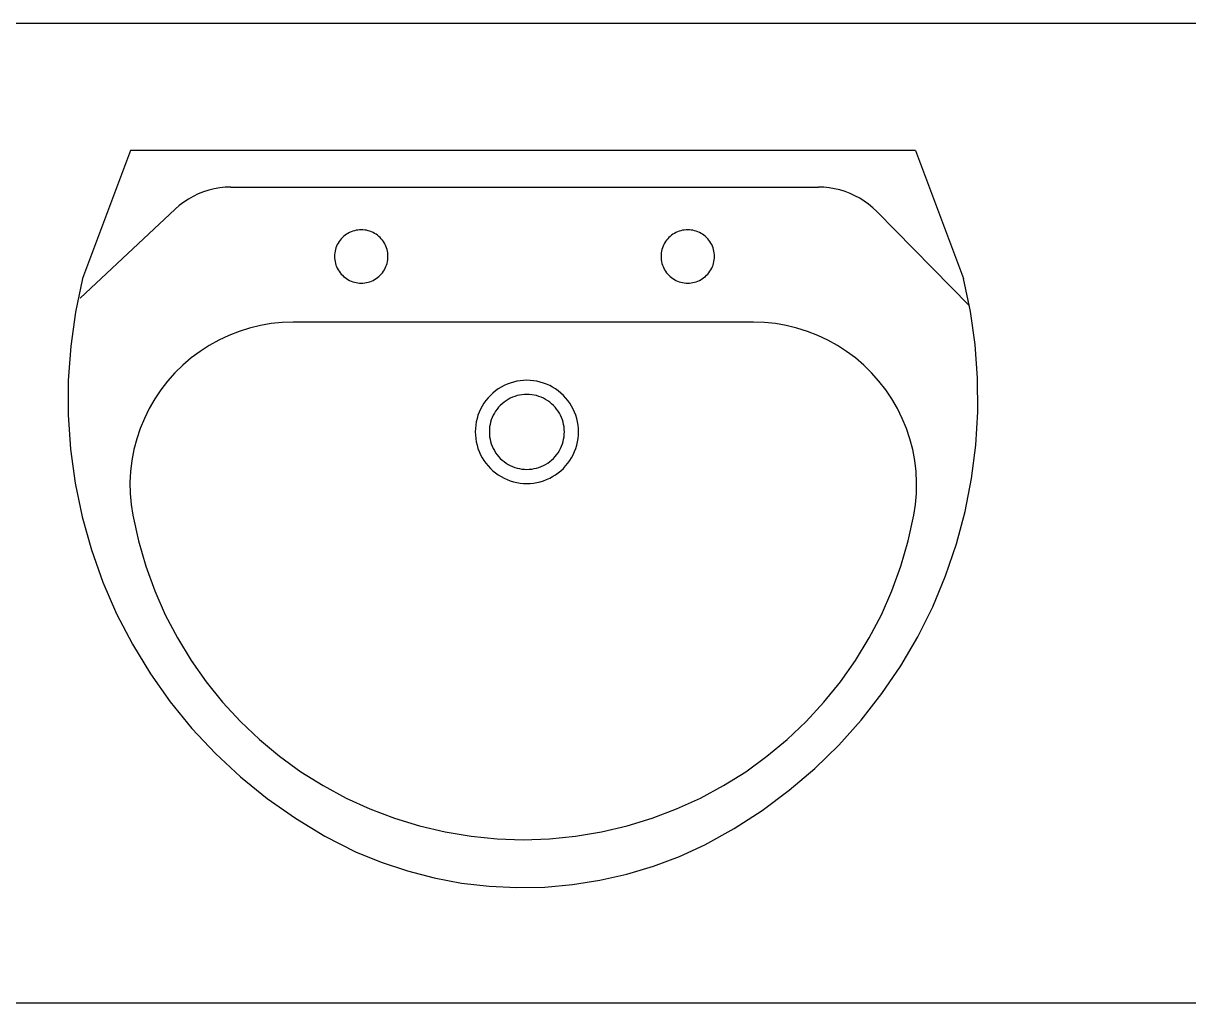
# Model space of a CAD drawing. Extents: x -81148 to 10972, y -53931 to 52487.
# Drawn here: x -26682 to -25968, y 15914 to 16514 of the extents above; entities that cross this region are included whole.
import ezdxf

# ---------------------------------------------------------------- set-up
doc = ezdxf.new("R2010")
doc.units = 0
doc.layers.get('0').update_dxf_attribs({"linetype": 'CONTINUOUS'})

msp = doc.modelspace()

# ---------------------------------------------------------------- linework, layer by layer
for p, q in [((-27807.91, 16513.56), (-25076.81, 16513.56)), ((-26616.48, 16435.72), (-26645.93, 16357.18)), ((-26613.59, 16435.72), (-26616.48, 16435.72)), ((-26136.79, 16435.72), (-26613.59, 16435.72)), ((-26135.74, 16435.72), (-26136.79, 16435.72)), ((-26135.74, 16435.72), (-26106.29, 16357.18)), ((-26565.24, 16412.13), (-26568.57, 16411.32)), ((-26561.87, 16412.72), (-26565.24, 16412.13)), ((-26558.46, 16413.07), (-26561.87, 16412.72)), ((-26555.04, 16413.19), (-26558.46, 16413.07)), ((-26555.04, 16413.19), (-26195.07, 16413.19)), ((-26191.77, 16413.08), (-26195.07, 16413.19)), ((-26188.48, 16412.75), (-26191.77, 16413.08)), ((-26185.22, 16412.21), (-26188.48, 16412.75)), ((-26182, 16411.45), (-26185.22, 16412.21)), ((-26178.85, 16410.48), (-26182, 16411.45)), ((-26581.09, 16405.86), (-26583.95, 16403.98)), ((-26578.11, 16407.55), (-26581.09, 16405.86)), ((-26575.02, 16409.02), (-26578.11, 16407.55)), ((-26571.83, 16410.28), (-26575.02, 16409.02)), ((-26568.57, 16411.32), (-26571.83, 16410.28)), ((-26175.76, 16409.31), (-26178.85, 16410.48)), ((-26172.75, 16407.93), (-26175.76, 16409.31)), ((-26169.85, 16406.36), (-26172.75, 16407.93)), ((-26167.05, 16404.6), (-26169.85, 16406.36)), ((-26164.38, 16402.66), (-26167.05, 16404.6)), ((-26589.25, 16399.65), (-26647.3, 16345.17)), ((-26586.67, 16401.9), (-26589.25, 16399.65)), ((-26583.95, 16403.98), (-26586.67, 16401.9)), ((-26161.84, 16400.55), (-26164.38, 16402.66)), ((-26159.44, 16398.27), (-26161.84, 16400.55)), ((-26159.44, 16398.27), (-26102.6, 16340.54)), ((-26485.96, 16383.01), (-26486.75, 16382.28)), ((-26485.14, 16383.69), (-26485.96, 16383.01)), ((-26484.27, 16384.31), (-26485.14, 16383.69)), ((-26483.36, 16384.87), (-26484.27, 16384.31)), ((-26482.42, 16385.38), (-26483.36, 16384.87)), ((-26481.44, 16385.82), (-26482.42, 16385.38)), ((-26480.44, 16386.19), (-26481.44, 16385.82)), ((-26479.42, 16386.51), (-26480.44, 16386.19)), ((-26478.38, 16386.75), (-26479.42, 16386.51)), ((-26477.32, 16386.92), (-26478.38, 16386.75)), ((-26476.26, 16387.03), (-26477.32, 16386.92)), ((-26475.19, 16387.06), (-26476.26, 16387.03)), ((-26474.12, 16387.03), (-26475.19, 16387.06)), ((-26473.06, 16386.92), (-26474.12, 16387.03)), ((-26472, 16386.75), (-26473.06, 16386.92)), ((-26470.96, 16386.51), (-26472, 16386.75)), ((-26469.94, 16386.19), (-26470.96, 16386.51)), ((-26468.94, 16385.82), (-26469.94, 16386.19)), ((-26467.96, 16385.38), (-26468.94, 16385.82)), ((-26467.02, 16384.87), (-26467.96, 16385.38)), ((-26466.11, 16384.31), (-26467.02, 16384.87)), ((-26465.24, 16383.69), (-26466.11, 16384.31)), ((-26464.42, 16383.01), (-26465.24, 16383.69)), ((-26463.64, 16382.28), (-26464.42, 16383.01)), ((-26285.96, 16383.01), (-26286.75, 16382.28)), ((-26285.14, 16383.69), (-26285.96, 16383.01)), ((-26284.27, 16384.31), (-26285.14, 16383.69)), ((-26283.36, 16384.87), (-26284.27, 16384.31)), ((-26282.42, 16385.38), (-26283.36, 16384.87)), ((-26281.44, 16385.82), (-26282.42, 16385.38)), ((-26280.44, 16386.19), (-26281.44, 16385.82)), ((-26279.42, 16386.51), (-26280.44, 16386.19)), ((-26278.38, 16386.75), (-26279.42, 16386.51)), ((-26277.32, 16386.92), (-26278.38, 16386.75)), ((-26276.26, 16387.03), (-26277.32, 16386.92)), ((-26275.19, 16387.06), (-26276.26, 16387.03)), ((-26274.12, 16387.03), (-26275.19, 16387.06)), ((-26273.06, 16386.92), (-26274.12, 16387.03)), ((-26272, 16386.75), (-26273.06, 16386.92)), ((-26270.96, 16386.51), (-26272, 16386.75)), ((-26269.94, 16386.19), (-26270.96, 16386.51)), ((-26268.94, 16385.82), (-26269.94, 16386.19)), ((-26267.96, 16385.38), (-26268.94, 16385.82)), ((-26267.02, 16384.87), (-26267.96, 16385.38)), ((-26266.11, 16384.31), (-26267.02, 16384.87)), ((-26265.24, 16383.69), (-26266.11, 16384.31)), ((-26264.42, 16383.01), (-26265.24, 16383.69)), ((-26263.64, 16382.28), (-26264.42, 16383.01)), ((-26490.66, 16375.97), (-26490.97, 16374.95)), ((-26490.29, 16376.97), (-26490.66, 16375.97)), ((-26489.85, 16377.95), (-26490.29, 16376.97)), ((-26489.34, 16378.89), (-26489.85, 16377.95)), ((-26488.78, 16379.8), (-26489.34, 16378.89)), ((-26488.15, 16380.67), (-26488.78, 16379.8)), ((-26487.48, 16381.5), (-26488.15, 16380.67)), ((-26486.75, 16382.28), (-26487.48, 16381.5)), ((-26462.91, 16381.5), (-26463.64, 16382.28)), ((-26462.23, 16380.67), (-26462.91, 16381.5)), ((-26461.6, 16379.8), (-26462.23, 16380.67)), ((-26461.04, 16378.89), (-26461.6, 16379.8)), ((-26460.54, 16377.95), (-26461.04, 16378.89)), ((-26460.09, 16376.97), (-26460.54, 16377.95)), ((-26459.72, 16375.97), (-26460.09, 16376.97)), ((-26459.41, 16374.95), (-26459.72, 16375.97)), ((-26290.66, 16375.97), (-26290.97, 16374.95)), ((-26290.29, 16376.97), (-26290.66, 16375.97)), ((-26289.85, 16377.95), (-26290.29, 16376.97)), ((-26289.34, 16378.89), (-26289.85, 16377.95)), ((-26288.78, 16379.8), (-26289.34, 16378.89)), ((-26288.15, 16380.67), (-26288.78, 16379.8)), ((-26287.48, 16381.5), (-26288.15, 16380.67)), ((-26286.75, 16382.28), (-26287.48, 16381.5)), ((-26262.91, 16381.5), (-26263.64, 16382.28)), ((-26262.23, 16380.67), (-26262.91, 16381.5)), ((-26261.6, 16379.8), (-26262.23, 16380.67)), ((-26261.04, 16378.89), (-26261.6, 16379.8)), ((-26260.54, 16377.95), (-26261.04, 16378.89)), ((-26260.09, 16376.97), (-26260.54, 16377.95)), ((-26259.72, 16375.97), (-26260.09, 16376.97)), ((-26259.41, 16374.95), (-26259.72, 16375.97)), ((-26491.5, 16371.79), (-26491.53, 16370.72)), ((-26491.53, 16370.72), (-26491.5, 16369.65)), ((-26491.39, 16372.85), (-26491.5, 16371.79)), ((-26491.5, 16369.65), (-26491.39, 16368.59)), ((-26491.22, 16373.91), (-26491.39, 16372.85)), ((-26491.39, 16368.59), (-26491.22, 16367.53)), ((-26490.97, 16374.95), (-26491.22, 16373.91)), ((-26459.17, 16373.91), (-26459.41, 16374.95)), ((-26458.99, 16372.85), (-26459.17, 16373.91)), ((-26459.17, 16367.53), (-26458.99, 16368.59)), ((-26458.89, 16371.79), (-26458.99, 16372.85)), ((-26458.99, 16368.59), (-26458.89, 16369.65)), ((-26458.85, 16370.72), (-26458.89, 16371.79)), ((-26458.89, 16369.65), (-26458.85, 16370.72)), ((-26291.5, 16371.79), (-26291.53, 16370.72)), ((-26291.53, 16370.72), (-26291.5, 16369.65)), ((-26291.39, 16372.85), (-26291.5, 16371.79)), ((-26291.5, 16369.65), (-26291.39, 16368.59)), ((-26291.22, 16373.91), (-26291.39, 16372.85)), ((-26291.39, 16368.59), (-26291.22, 16367.53)), ((-26290.97, 16374.95), (-26291.22, 16373.91)), ((-26259.17, 16373.91), (-26259.41, 16374.95)), ((-26258.99, 16372.85), (-26259.17, 16373.91)), ((-26259.17, 16367.53), (-26258.99, 16368.59)), ((-26258.89, 16371.79), (-26258.99, 16372.85)), ((-26258.99, 16368.59), (-26258.89, 16369.65)), ((-26258.85, 16370.72), (-26258.89, 16371.79)), ((-26258.89, 16369.65), (-26258.85, 16370.72)), ((-26491.22, 16367.53), (-26490.97, 16366.49)), ((-26490.97, 16366.49), (-26490.66, 16365.47)), ((-26490.66, 16365.47), (-26490.29, 16364.47)), ((-26490.29, 16364.47), (-26489.85, 16363.5)), ((-26489.85, 16363.5), (-26489.34, 16362.55)), ((-26489.34, 16362.55), (-26488.78, 16361.64)), ((-26488.78, 16361.64), (-26488.15, 16360.77)), ((-26462.23, 16360.77), (-26461.6, 16361.64)), ((-26461.6, 16361.64), (-26461.04, 16362.55)), ((-26461.04, 16362.55), (-26460.54, 16363.5)), ((-26460.54, 16363.5), (-26460.09, 16364.47)), ((-26460.09, 16364.47), (-26459.72, 16365.47)), ((-26459.72, 16365.47), (-26459.41, 16366.49)), ((-26459.41, 16366.49), (-26459.17, 16367.53)), ((-26291.22, 16367.53), (-26290.97, 16366.49)), ((-26290.97, 16366.49), (-26290.66, 16365.47)), ((-26290.66, 16365.47), (-26290.29, 16364.47)), ((-26290.29, 16364.47), (-26289.85, 16363.5)), ((-26289.85, 16363.5), (-26289.34, 16362.55)), ((-26289.34, 16362.55), (-26288.78, 16361.64)), ((-26288.78, 16361.64), (-26288.15, 16360.77)), ((-26262.23, 16360.77), (-26261.6, 16361.64)), ((-26261.6, 16361.64), (-26261.04, 16362.55)), ((-26261.04, 16362.55), (-26260.54, 16363.5)), ((-26260.54, 16363.5), (-26260.09, 16364.47)), ((-26260.09, 16364.47), (-26259.72, 16365.47)), ((-26259.72, 16365.47), (-26259.41, 16366.49)), ((-26259.41, 16366.49), (-26259.17, 16367.53)), ((-26645.93, 16357.18), (-26650.25, 16336.58)), ((-26488.15, 16360.77), (-26487.48, 16359.95)), ((-26487.48, 16359.95), (-26486.75, 16359.17)), ((-26486.75, 16359.17), (-26485.96, 16358.44)), ((-26485.96, 16358.44), (-26485.14, 16357.76)), ((-26485.14, 16357.76), (-26484.27, 16357.14)), ((-26484.27, 16357.14), (-26483.36, 16356.57)), ((-26483.36, 16356.57), (-26482.42, 16356.07)), ((-26482.42, 16356.07), (-26481.44, 16355.63)), ((-26481.44, 16355.63), (-26480.44, 16355.25)), ((-26480.44, 16355.25), (-26479.42, 16354.94)), ((-26479.42, 16354.94), (-26478.38, 16354.7)), ((-26478.38, 16354.7), (-26477.32, 16354.52)), ((-26477.32, 16354.52), (-26476.26, 16354.42)), ((-26476.26, 16354.42), (-26475.19, 16354.38)), ((-26475.19, 16354.38), (-26474.12, 16354.42)), ((-26474.12, 16354.42), (-26473.06, 16354.52)), ((-26473.06, 16354.52), (-26472, 16354.7)), ((-26472, 16354.7), (-26470.96, 16354.94)), ((-26470.96, 16354.94), (-26469.94, 16355.25)), ((-26469.94, 16355.25), (-26468.94, 16355.63)), ((-26468.94, 16355.63), (-26467.96, 16356.07)), ((-26467.96, 16356.07), (-26467.02, 16356.57)), ((-26467.02, 16356.57), (-26466.11, 16357.14)), ((-26466.11, 16357.14), (-26465.24, 16357.76)), ((-26465.24, 16357.76), (-26464.42, 16358.44)), ((-26464.42, 16358.44), (-26463.64, 16359.17)), ((-26463.64, 16359.17), (-26462.91, 16359.95)), ((-26462.91, 16359.95), (-26462.23, 16360.77)), ((-26288.15, 16360.77), (-26287.48, 16359.95)), ((-26287.48, 16359.95), (-26286.75, 16359.17)), ((-26286.75, 16359.17), (-26285.96, 16358.44)), ((-26285.96, 16358.44), (-26285.14, 16357.76)), ((-26285.14, 16357.76), (-26284.27, 16357.14)), ((-26284.27, 16357.14), (-26283.36, 16356.57)), ((-26283.36, 16356.57), (-26282.42, 16356.07)), ((-26282.42, 16356.07), (-26281.44, 16355.63)), ((-26281.44, 16355.63), (-26280.44, 16355.25)), ((-26280.44, 16355.25), (-26279.42, 16354.94)), ((-26279.42, 16354.94), (-26278.38, 16354.7)), ((-26278.38, 16354.7), (-26277.32, 16354.52)), ((-26277.32, 16354.52), (-26276.26, 16354.42)), ((-26276.26, 16354.42), (-26275.19, 16354.38)), ((-26275.19, 16354.38), (-26274.12, 16354.42)), ((-26274.12, 16354.42), (-26273.06, 16354.52)), ((-26273.06, 16354.52), (-26272, 16354.7)), ((-26272, 16354.7), (-26270.96, 16354.94)), ((-26270.96, 16354.94), (-26269.94, 16355.25)), ((-26269.94, 16355.25), (-26268.94, 16355.63)), ((-26268.94, 16355.63), (-26267.96, 16356.07)), ((-26267.96, 16356.07), (-26267.02, 16356.57)), ((-26267.02, 16356.57), (-26266.11, 16357.14)), ((-26266.11, 16357.14), (-26265.24, 16357.76)), ((-26265.24, 16357.76), (-26264.42, 16358.44)), ((-26264.42, 16358.44), (-26263.64, 16359.17)), ((-26263.64, 16359.17), (-26262.91, 16359.95)), ((-26262.91, 16359.95), (-26262.23, 16360.77)), ((-26102.04, 16337.06), (-26106.29, 16357.18)), ((-26650.25, 16336.58), (-26653.16, 16315.73)), ((-26099.15, 16316.69), (-26102.04, 16337.06)), ((-26543.54, 16326.85), (-26549.98, 16324.83)), ((-26536.98, 16328.43), (-26543.54, 16326.85)), ((-26530.32, 16329.56), (-26536.98, 16328.43)), ((-26523.61, 16330.25), (-26530.32, 16329.56)), ((-26516.86, 16330.47), (-26523.61, 16330.25)), ((-26234.97, 16330.47), (-26516.86, 16330.47)), ((-26228.22, 16330.25), (-26234.97, 16330.47)), ((-26221.51, 16329.56), (-26228.22, 16330.25)), ((-26214.86, 16328.43), (-26221.51, 16329.56)), ((-26208.29, 16326.85), (-26214.86, 16328.43)), ((-26201.85, 16324.83), (-26208.29, 16326.85)), ((-26562.38, 16319.52), (-26568.28, 16316.24)), ((-26556.27, 16322.38), (-26562.38, 16319.52)), ((-26549.98, 16324.83), (-26556.27, 16322.38)), ((-26195.56, 16322.38), (-26201.85, 16324.83)), ((-26189.45, 16319.52), (-26195.56, 16322.38)), ((-26183.55, 16316.24), (-26189.45, 16319.52)), ((-26653.16, 16315.73), (-26654.63, 16294.73)), ((-26573.95, 16312.58), (-26579.36, 16308.54)), ((-26568.28, 16316.24), (-26573.95, 16312.58)), ((-26177.88, 16312.58), (-26183.55, 16316.24)), ((-26172.48, 16308.54), (-26177.88, 16312.58)), ((-26097.64, 16296.17), (-26099.15, 16316.69)), ((-26579.36, 16308.54), (-26584.48, 16304.15)), ((-26167.35, 16304.15), (-26172.48, 16308.54)), ((-26589.3, 16299.42), (-26593.78, 16294.38)), ((-26584.48, 16304.15), (-26589.3, 16299.42)), ((-26162.54, 16299.42), (-26167.35, 16304.15)), ((-26158.05, 16294.38), (-26162.54, 16299.42)), ((-26654.63, 16294.73), (-26654.66, 16273.68)), ((-26593.78, 16294.38), (-26597.92, 16289.04)), ((-26389.56, 16290.63), (-26391.31, 16289.54)), ((-26387.73, 16291.61), (-26389.56, 16290.63)), ((-26385.85, 16292.46), (-26387.73, 16291.61)), ((-26383.91, 16293.19), (-26385.85, 16292.46)), ((-26381.93, 16293.79), (-26383.91, 16293.19)), ((-26379.92, 16294.26), (-26381.93, 16293.79)), ((-26377.88, 16294.6), (-26379.92, 16294.26)), ((-26375.82, 16294.8), (-26377.88, 16294.6)), ((-26373.75, 16294.87), (-26375.82, 16294.8)), ((-26371.68, 16294.8), (-26373.75, 16294.87)), ((-26369.63, 16294.6), (-26371.68, 16294.8)), ((-26367.59, 16294.26), (-26369.63, 16294.6)), ((-26365.57, 16293.79), (-26367.59, 16294.26)), ((-26363.59, 16293.19), (-26365.57, 16293.79)), ((-26361.66, 16292.46), (-26363.59, 16293.19)), ((-26359.77, 16291.61), (-26361.66, 16292.46)), ((-26357.95, 16290.63), (-26359.77, 16291.61)), ((-26356.19, 16289.54), (-26357.95, 16290.63)), ((-26153.92, 16289.04), (-26158.05, 16294.38)), ((-26097.5, 16275.6), (-26097.64, 16296.17)), ((-26601.68, 16283.44), (-26605.06, 16277.6)), ((-26597.92, 16289.04), (-26601.68, 16283.44)), ((-26397.52, 16284.1), (-26398.83, 16282.5)), ((-26396.1, 16285.61), (-26397.52, 16284.1)), ((-26394.59, 16287.02), (-26396.1, 16285.61)), ((-26392.99, 16288.34), (-26394.59, 16287.02)), ((-26391.31, 16289.54), (-26392.99, 16288.34)), ((-26385.24, 16283.15), (-26386.52, 16282.36)), ((-26383.91, 16283.86), (-26385.24, 16283.15)), ((-26382.54, 16284.48), (-26383.91, 16283.86)), ((-26381.14, 16285.01), (-26382.54, 16284.48)), ((-26379.7, 16285.45), (-26381.14, 16285.01)), ((-26378.23, 16285.79), (-26379.7, 16285.45)), ((-26376.75, 16286.04), (-26378.23, 16285.79)), ((-26375.25, 16286.18), (-26376.75, 16286.04)), ((-26373.75, 16286.23), (-26375.25, 16286.18)), ((-26372.25, 16286.18), (-26373.75, 16286.23)), ((-26370.75, 16286.04), (-26372.25, 16286.18)), ((-26369.27, 16285.79), (-26370.75, 16286.04)), ((-26367.81, 16285.45), (-26369.27, 16285.79)), ((-26366.37, 16285.01), (-26367.81, 16285.45)), ((-26364.96, 16284.48), (-26366.37, 16285.01)), ((-26363.59, 16283.86), (-26364.96, 16284.48)), ((-26362.26, 16283.15), (-26363.59, 16283.86)), ((-26360.99, 16282.36), (-26362.26, 16283.15)), ((-26354.51, 16288.34), (-26356.19, 16289.54)), ((-26352.91, 16287.02), (-26354.51, 16288.34)), ((-26351.4, 16285.61), (-26352.91, 16287.02)), ((-26349.99, 16284.1), (-26351.4, 16285.61)), ((-26348.67, 16282.5), (-26349.99, 16284.1)), ((-26150.15, 16283.44), (-26153.92, 16289.04)), ((-26146.77, 16277.6), (-26150.15, 16283.44)), ((-26605.06, 16277.6), (-26608.04, 16271.54)), ((-26402.1, 16277.24), (-26402.96, 16275.35)), ((-26401.13, 16279.06), (-26402.1, 16277.24)), ((-26400.03, 16280.82), (-26401.13, 16279.06)), ((-26398.83, 16282.5), (-26400.03, 16280.82)), ((-26392.86, 16276.02), (-26393.65, 16274.75)), ((-26391.98, 16277.24), (-26392.86, 16276.02)), ((-26391.03, 16278.41), (-26391.98, 16277.24)), ((-26390, 16279.5), (-26391.03, 16278.41)), ((-26388.9, 16280.53), (-26390, 16279.5)), ((-26387.74, 16281.48), (-26388.9, 16280.53)), ((-26386.52, 16282.36), (-26387.74, 16281.48)), ((-26359.77, 16281.48), (-26360.99, 16282.36)), ((-26358.6, 16280.53), (-26359.77, 16281.48)), ((-26357.51, 16279.5), (-26358.6, 16280.53)), ((-26356.48, 16278.41), (-26357.51, 16279.5)), ((-26355.52, 16277.24), (-26356.48, 16278.41)), ((-26354.65, 16276.02), (-26355.52, 16277.24)), ((-26353.85, 16274.75), (-26354.65, 16276.02)), ((-26347.47, 16280.82), (-26348.67, 16282.5)), ((-26346.38, 16279.06), (-26347.47, 16280.82)), ((-26345.4, 16277.24), (-26346.38, 16279.06)), ((-26344.55, 16275.35), (-26345.4, 16277.24)), ((-26143.79, 16271.54), (-26146.77, 16277.6)), ((-26654.66, 16273.68), (-26653.25, 16252.68)), ((-26608.04, 16271.54), (-26610.6, 16265.3)), ((-26404.75, 16269.42), (-26405.09, 16267.38)), ((-26404.28, 16271.44), (-26404.75, 16269.42)), ((-26403.68, 16273.42), (-26404.28, 16271.44)), ((-26402.96, 16275.35), (-26403.68, 16273.42)), ((-26395.94, 16269.2), (-26396.29, 16267.74)), ((-26395.51, 16270.64), (-26395.94, 16269.2)), ((-26394.98, 16272.05), (-26395.51, 16270.64)), ((-26394.36, 16273.42), (-26394.98, 16272.05)), ((-26393.65, 16274.75), (-26394.36, 16273.42)), ((-26353.15, 16273.42), (-26353.85, 16274.75)), ((-26352.53, 16272.05), (-26353.15, 16273.42)), ((-26352, 16270.64), (-26352.53, 16272.05)), ((-26351.56, 16269.2), (-26352, 16270.64)), ((-26351.22, 16267.74), (-26351.56, 16269.2)), ((-26343.82, 16273.42), (-26344.55, 16275.35)), ((-26343.22, 16271.44), (-26343.82, 16273.42)), ((-26342.75, 16269.42), (-26343.22, 16271.44)), ((-26342.41, 16267.38), (-26342.75, 16269.42)), ((-26141.23, 16265.3), (-26143.79, 16271.54)), ((-26098.73, 16255.07), (-26097.5, 16275.6)), ((-26610.6, 16265.3), (-26612.74, 16258.9)), ((-26405.29, 16265.32), (-26405.36, 16263.26)), ((-26405.36, 16263.26), (-26405.29, 16261.19)), ((-26405.09, 16267.38), (-26405.29, 16265.32)), ((-26396.68, 16264.76), (-26396.73, 16263.26)), ((-26396.73, 16263.26), (-26396.68, 16261.75)), ((-26396.53, 16266.26), (-26396.68, 16264.76)), ((-26396.68, 16261.75), (-26396.53, 16260.26)), ((-26396.29, 16267.74), (-26396.53, 16266.26)), ((-26350.97, 16266.26), (-26351.22, 16267.74)), ((-26350.83, 16264.76), (-26350.97, 16266.26)), ((-26350.97, 16260.26), (-26350.83, 16261.75)), ((-26350.78, 16263.26), (-26350.83, 16264.76)), ((-26350.83, 16261.75), (-26350.78, 16263.26)), ((-26342.21, 16265.32), (-26342.41, 16267.38)), ((-26342.14, 16263.26), (-26342.21, 16265.32)), ((-26342.21, 16261.19), (-26342.14, 16263.26)), ((-26139.09, 16258.9), (-26141.23, 16265.3)), ((-26612.74, 16258.9), (-26614.44, 16252.37)), ((-26405.29, 16261.19), (-26405.09, 16259.13)), ((-26405.09, 16259.13), (-26404.75, 16257.09)), ((-26404.75, 16257.09), (-26404.28, 16255.08)), ((-26404.28, 16255.08), (-26403.68, 16253.1)), ((-26396.53, 16260.26), (-26396.29, 16258.78)), ((-26396.29, 16258.78), (-26395.94, 16257.31)), ((-26395.94, 16257.31), (-26395.51, 16255.87)), ((-26395.51, 16255.87), (-26394.98, 16254.47)), ((-26394.98, 16254.47), (-26394.36, 16253.1)), ((-26353.15, 16253.1), (-26352.53, 16254.47)), ((-26352.53, 16254.47), (-26352, 16255.87)), ((-26352, 16255.87), (-26351.56, 16257.31)), ((-26351.56, 16257.31), (-26351.22, 16258.78)), ((-26351.22, 16258.78), (-26350.97, 16260.26)), ((-26343.82, 16253.1), (-26343.22, 16255.08)), ((-26343.22, 16255.08), (-26342.75, 16257.09)), ((-26342.75, 16257.09), (-26342.41, 16259.13)), ((-26342.41, 16259.13), (-26342.21, 16261.19)), ((-26137.39, 16252.37), (-26139.09, 16258.9)), ((-26101.34, 16234.66), (-26098.73, 16255.07)), ((-26653.25, 16252.68), (-26650.4, 16231.82)), ((-26614.44, 16252.37), (-26615.69, 16245.73)), ((-26403.68, 16253.1), (-26402.96, 16251.16)), ((-26402.96, 16251.16), (-26402.1, 16249.28)), ((-26402.1, 16249.28), (-26401.13, 16247.45)), ((-26401.13, 16247.45), (-26400.03, 16245.7)), ((-26394.36, 16253.1), (-26393.65, 16251.77)), ((-26393.65, 16251.77), (-26392.86, 16250.49)), ((-26392.86, 16250.49), (-26391.98, 16249.27)), ((-26391.98, 16249.27), (-26391.03, 16248.11)), ((-26391.03, 16248.11), (-26390, 16247.01)), ((-26357.51, 16247.01), (-26356.48, 16248.11)), ((-26356.48, 16248.11), (-26355.52, 16249.27)), ((-26355.52, 16249.27), (-26354.65, 16250.49)), ((-26354.65, 16250.49), (-26353.85, 16251.77)), ((-26353.85, 16251.77), (-26353.15, 16253.1)), ((-26347.47, 16245.7), (-26346.38, 16247.45)), ((-26346.38, 16247.45), (-26345.4, 16249.28)), ((-26345.4, 16249.28), (-26344.55, 16251.16)), ((-26344.55, 16251.16), (-26343.82, 16253.1)), ((-26136.14, 16245.73), (-26137.39, 16252.37)), ((-26615.69, 16245.73), (-26616.5, 16239.03)), ((-26400.03, 16245.7), (-26398.83, 16244.01)), ((-26398.83, 16244.01), (-26397.52, 16242.42)), ((-26397.52, 16242.42), (-26396.1, 16240.91)), ((-26396.1, 16240.91), (-26394.59, 16239.49)), ((-26390, 16247.01), (-26388.9, 16245.98)), ((-26388.9, 16245.98), (-26387.74, 16245.03)), ((-26387.74, 16245.03), (-26386.52, 16244.15)), ((-26386.52, 16244.15), (-26385.24, 16243.36)), ((-26385.24, 16243.36), (-26383.91, 16242.65)), ((-26383.91, 16242.65), (-26382.54, 16242.03)), ((-26382.54, 16242.03), (-26381.14, 16241.5)), ((-26381.14, 16241.5), (-26379.7, 16241.07)), ((-26379.7, 16241.07), (-26378.23, 16240.72)), ((-26378.23, 16240.72), (-26376.75, 16240.48)), ((-26376.75, 16240.48), (-26375.25, 16240.33)), ((-26375.25, 16240.33), (-26373.75, 16240.28)), ((-26373.75, 16240.28), (-26372.25, 16240.33)), ((-26372.25, 16240.33), (-26370.75, 16240.48)), ((-26370.75, 16240.48), (-26369.27, 16240.72)), ((-26369.27, 16240.72), (-26367.81, 16241.07)), ((-26367.81, 16241.07), (-26366.37, 16241.5)), ((-26366.37, 16241.5), (-26364.96, 16242.03)), ((-26364.96, 16242.03), (-26363.59, 16242.65)), ((-26363.59, 16242.65), (-26362.26, 16243.36)), ((-26362.26, 16243.36), (-26360.99, 16244.15)), ((-26360.99, 16244.15), (-26359.77, 16245.03)), ((-26359.77, 16245.03), (-26358.6, 16245.98)), ((-26358.6, 16245.98), (-26357.51, 16247.01)), ((-26352.91, 16239.49), (-26351.4, 16240.91)), ((-26351.4, 16240.91), (-26349.99, 16242.42)), ((-26349.99, 16242.42), (-26348.67, 16244.01)), ((-26348.67, 16244.01), (-26347.47, 16245.7)), ((-26135.34, 16239.03), (-26136.14, 16245.73)), ((-26616.5, 16239.03), (-26616.85, 16232.29)), ((-26394.59, 16239.49), (-26392.99, 16238.18)), ((-26392.99, 16238.18), (-26391.31, 16236.97)), ((-26391.31, 16236.97), (-26389.56, 16235.88)), ((-26389.56, 16235.88), (-26387.73, 16234.91)), ((-26387.73, 16234.91), (-26385.85, 16234.05)), ((-26385.85, 16234.05), (-26383.91, 16233.33)), ((-26383.91, 16233.33), (-26381.93, 16232.72)), ((-26365.57, 16232.72), (-26363.59, 16233.33)), ((-26363.59, 16233.33), (-26361.66, 16234.05)), ((-26361.66, 16234.05), (-26359.77, 16234.91)), ((-26359.77, 16234.91), (-26357.95, 16235.88)), ((-26357.95, 16235.88), (-26356.19, 16236.97)), ((-26356.19, 16236.97), (-26354.51, 16238.18)), ((-26354.51, 16238.18), (-26352.91, 16239.49)), ((-26134.99, 16232.29), (-26135.34, 16239.03)), ((-26105.31, 16214.48), (-26101.34, 16234.66)), ((-26650.4, 16231.82), (-26646.13, 16211.21)), ((-26616.85, 16232.29), (-26616.74, 16225.55)), ((-26381.93, 16232.72), (-26379.92, 16232.26)), ((-26379.92, 16232.26), (-26377.88, 16231.92)), ((-26377.88, 16231.92), (-26375.82, 16231.72)), ((-26375.82, 16231.72), (-26373.75, 16231.65)), ((-26373.75, 16231.65), (-26371.68, 16231.72)), ((-26371.68, 16231.72), (-26369.63, 16231.92)), ((-26369.63, 16231.92), (-26367.59, 16232.26)), ((-26367.59, 16232.26), (-26365.57, 16232.72)), ((-26135.09, 16225.55), (-26134.99, 16232.29)), ((-26616.74, 16225.55), (-26616.18, 16218.82)), ((-26616.18, 16218.82), (-26615.17, 16212.15)), ((-26136.66, 16212.15), (-26135.65, 16218.82)), ((-26135.65, 16218.82), (-26135.09, 16225.55)), ((-26615.17, 16212.15), (-26611.71, 16196.46)), ((-26140.13, 16196.46), (-26136.66, 16212.15)), ((-26110.62, 16194.61), (-26105.31, 16214.48)), ((-26646.13, 16211.21), (-26640.45, 16190.93)), ((-26640.45, 16190.93), (-26633.41, 16171.1)), ((-26611.71, 16196.46), (-26607.22, 16181.03)), ((-26144.62, 16181.03), (-26140.13, 16196.46)), ((-26117.25, 16175.13), (-26110.62, 16194.61)), ((-26607.22, 16181.03), (-26601.72, 16165.94)), ((-26150.12, 16165.94), (-26144.62, 16181.03)), ((-26633.41, 16171.1), (-26625.01, 16151.79)), ((-26125.17, 16156.15), (-26117.25, 16175.13)), ((-26601.72, 16165.94), (-26595.23, 16151.24)), ((-26156.6, 16151.24), (-26150.12, 16165.94)), ((-26134.34, 16137.73), (-26125.17, 16156.15)), ((-26625.01, 16151.79), (-26615.32, 16133.1)), ((-26595.23, 16151.24), (-26587.79, 16137)), ((-26164.04, 16137), (-26156.6, 16151.24)), ((-26615.32, 16133.1), (-26604.37, 16115.12)), ((-26587.79, 16137), (-26579.43, 16123.28)), ((-26172.4, 16123.28), (-26164.04, 16137)), ((-26144.72, 16119.97), (-26134.34, 16137.73)), ((-26579.43, 16123.28), (-26570.18, 16110.15)), ((-26181.65, 16110.15), (-26172.4, 16123.28)), ((-26156.27, 16102.95), (-26144.72, 16119.97)), ((-26604.37, 16115.12), (-26592.21, 16097.94)), ((-26570.18, 16110.15), (-26560.09, 16097.65)), ((-26191.75, 16097.65), (-26181.65, 16110.15)), ((-26592.21, 16097.94), (-26578.91, 16081.62)), ((-26560.09, 16097.65), (-26549.19, 16085.84)), ((-26202.64, 16085.84), (-26191.75, 16097.65)), ((-26168.93, 16086.74), (-26156.27, 16102.95)), ((-26549.19, 16085.84), (-26537.54, 16074.79)), ((-26214.3, 16074.79), (-26202.64, 16085.84)), ((-26182.65, 16071.41), (-26168.93, 16086.74)), ((-26578.91, 16081.62), (-26564.52, 16066.26)), ((-26537.54, 16074.79), (-26525.18, 16064.52)), ((-26226.65, 16064.52), (-26214.3, 16074.79)), ((-26197.36, 16057.03), (-26182.65, 16071.41)), ((-26564.52, 16066.26), (-26549.11, 16051.92)), ((-26525.18, 16064.52), (-26512.17, 16055.09)), ((-26239.66, 16055.09), (-26226.65, 16064.52)), ((-26512.17, 16055.09), (-26498.57, 16046.54)), ((-26253.26, 16046.54), (-26239.66, 16055.09)), ((-26213, 16043.67), (-26197.36, 16057.03)), ((-26549.11, 16051.92), (-26532.75, 16038.66)), ((-26498.57, 16046.54), (-26484.43, 16038.91)), ((-26267.4, 16038.91), (-26253.26, 16046.54)), ((-26229.51, 16031.39), (-26213, 16043.67)), ((-26532.75, 16038.66), (-26515.53, 16026.56)), ((-26484.43, 16038.91), (-26469.83, 16032.22)), ((-26282.01, 16032.22), (-26267.4, 16038.91)), ((-26515.53, 16026.56), (-26497.51, 16015.67)), ((-26469.83, 16032.22), (-26454.81, 16026.51)), ((-26454.81, 16026.51), (-26439.45, 16021.81)), ((-26312.39, 16021.81), (-26297.03, 16026.51)), ((-26297.03, 16026.51), (-26282.01, 16032.22)), ((-26246.79, 16020.24), (-26229.51, 16031.39)), ((-26439.45, 16021.81), (-26423.81, 16018.13)), ((-26328.03, 16018.13), (-26312.39, 16021.81)), ((-26264.79, 16010.27), (-26246.79, 16020.24)), ((-26497.51, 16015.67), (-26478.8, 16006.03)), ((-26423.81, 16018.13), (-26407.96, 16015.49)), ((-26407.96, 16015.49), (-26391.97, 16013.9)), ((-26391.97, 16013.9), (-26375.92, 16013.37)), ((-26375.92, 16013.37), (-26359.86, 16013.9)), ((-26359.86, 16013.9), (-26343.87, 16015.49)), ((-26343.87, 16015.49), (-26328.03, 16018.13)), ((-26478.8, 16006.03), (-26463.05, 15999.59)), ((-26280.27, 16003.22), (-26264.79, 16010.27)), ((-26463.05, 15999.59), (-26446.91, 15994.24)), ((-26296.19, 15997.23), (-26280.27, 16003.22)), ((-26446.91, 15994.24), (-26430.43, 15989.99)), ((-26329.06, 15988.56), (-26312.48, 15992.33)), ((-26312.48, 15992.33), (-26296.19, 15997.23)), ((-26430.43, 15989.99), (-26413.71, 15986.88)), ((-26413.71, 15986.88), (-26396.81, 15984.91)), ((-26396.81, 15984.91), (-26379.82, 15984.09)), ((-26379.82, 15984.09), (-26362.81, 15984.42)), ((-26362.81, 15984.42), (-26345.87, 15985.92)), ((-26345.87, 15985.92), (-26329.06, 15988.56)), ((-27207.91, 15913.56), (-25076.81, 15913.56))]:
    msp.add_line(p, q)

doc.saveas('drawing.dxf')
